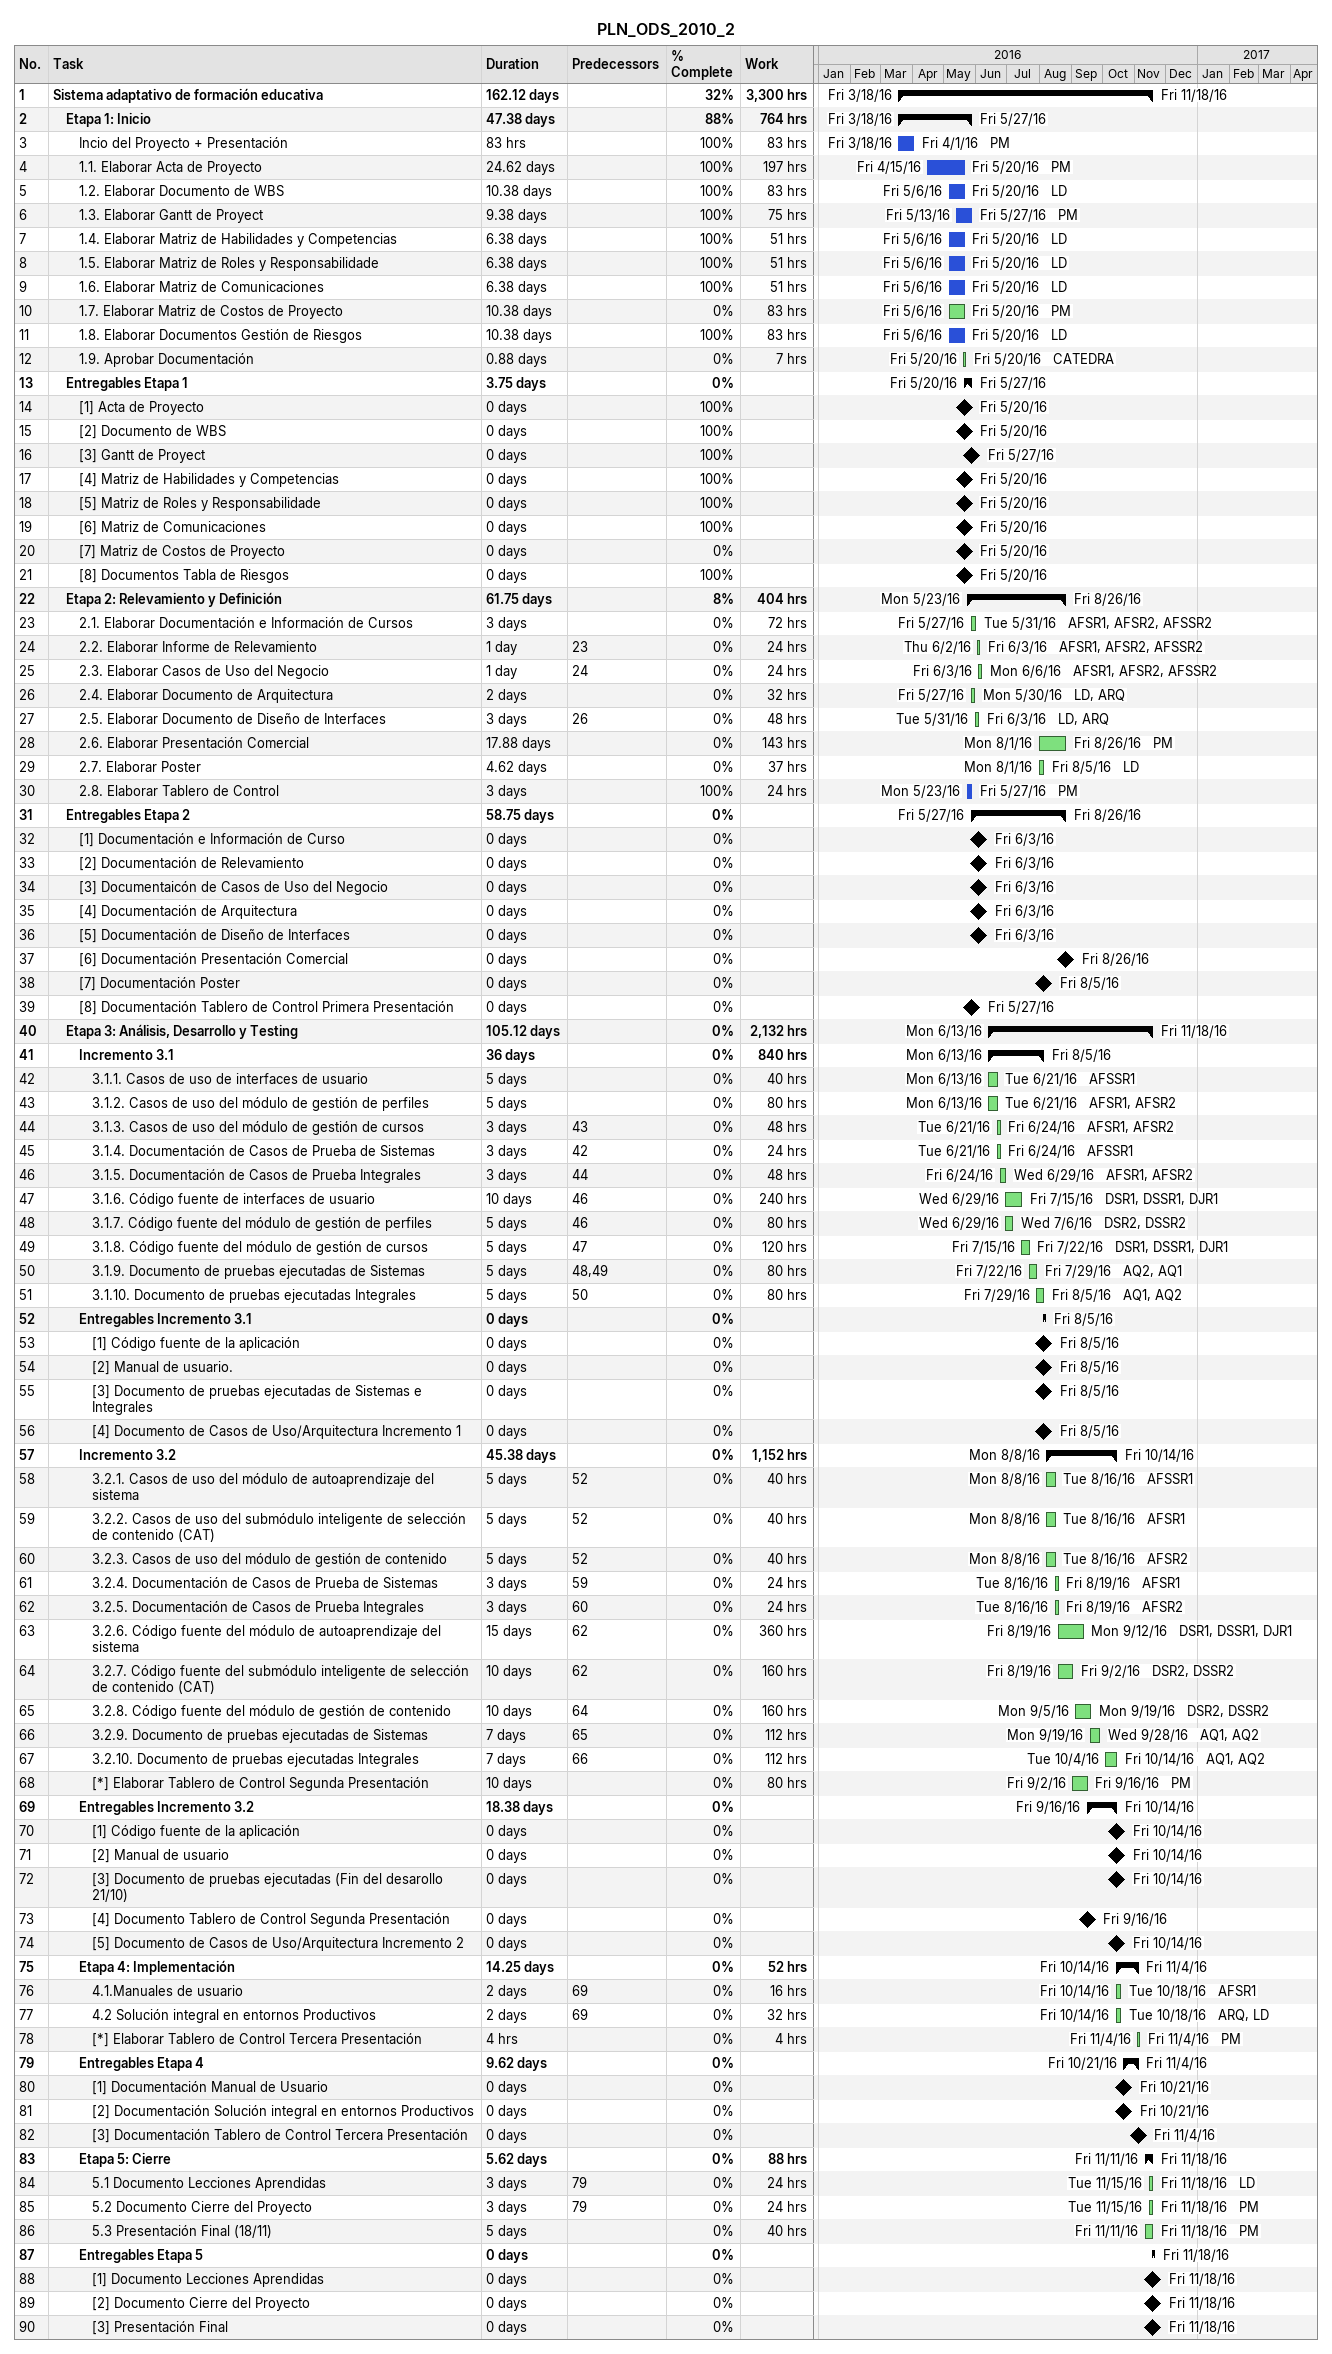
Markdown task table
PLN_ODS_2010_2

| ID | Level | Task | Duration | Start | Finish | Predecessors | Resources | % complete | Work (h) |
|---|---|---|---|---|---|---|---|---|---|
| 1 | 1 | **Sistema adaptativo de formación educativa** | 162.12d | 2016-03-18 | 2016-11-18 |  |  | 32 | 3300 |
| 2 | 2 | **Etapa 1: Inicio** | 47.38d | 2016-03-18 | 2016-05-27 |  |  | 88 | 764 |
| 3 | 3 | Incio del Proyecto + Presentación | 83h | 2016-03-18 | 2016-04-01 |  | PM | 100 | 83 |
| 4 | 3 | 1.1. Elaborar Acta de Proyecto | 24.62d | 2016-04-15 | 2016-05-20 |  | PM | 100 | 197 |
| 5 | 3 | 1.2. Elaborar Documento de WBS | 10.38d | 2016-05-06 | 2016-05-20 |  | LD | 100 | 83 |
| 6 | 3 | 1.3. Elaborar Gantt de Proyect | 9.38d | 2016-05-13 | 2016-05-27 |  | PM | 100 | 75 |
| 7 | 3 | 1.4. Elaborar Matriz de Habilidades y Competencias | 6.38d | 2016-05-06 | 2016-05-20 |  | LD | 100 | 51 |
| 8 | 3 | 1.5. Elaborar Matriz de Roles y Responsabilidade | 6.38d | 2016-05-06 | 2016-05-20 |  | LD | 100 | 51 |
| 9 | 3 | 1.6. Elaborar Matriz de Comunicaciones | 6.38d | 2016-05-06 | 2016-05-20 |  | LD | 100 | 51 |
| 10 | 3 | 1.7. Elaborar Matriz de Costos de Proyecto | 10.38d | 2016-05-06 | 2016-05-20 |  | PM | 0 | 83 |
| 11 | 3 | 1.8. Elaborar Documentos Gestión de Riesgos | 10.38d | 2016-05-06 | 2016-05-20 |  | LD | 100 | 83 |
| 12 | 3 | 1.9. Aprobar Documentación | 0.88d | 2016-05-20 | 2016-05-20 |  | CATEDRA | 0 | 7 |
| 13 | 2 | **Entregables Etapa 1** | 3.75d | 2016-05-20 | 2016-05-27 |  |  | 0 |  |
| 14 | 3 | [1] Acta de Proyecto | 0d | 2016-05-20 | 2016-05-20 |  |  | 100 |  |
| 15 | 3 | [2] Documento de WBS | 0d | 2016-05-20 | 2016-05-20 |  |  | 100 |  |
| 16 | 3 | [3] Gantt de Proyect | 0d | 2016-05-27 | 2016-05-27 |  |  | 100 |  |
| 17 | 3 | [4] Matriz de Habilidades y Competencias | 0d | 2016-05-20 | 2016-05-20 |  |  | 100 |  |
| 18 | 3 | [5] Matriz de Roles y Responsabilidade | 0d | 2016-05-20 | 2016-05-20 |  |  | 100 |  |
| 19 | 3 | [6] Matriz de Comunicaciones | 0d | 2016-05-20 | 2016-05-20 |  |  | 100 |  |
| 20 | 3 | [7] Matriz de Costos de Proyecto | 0d | 2016-05-20 | 2016-05-20 |  |  | 0 |  |
| 21 | 3 | [8] Documentos Tabla de Riesgos | 0d | 2016-05-20 | 2016-05-20 |  |  | 100 |  |
| 22 | 2 | **Etapa 2: Relevamiento y Definición** | 61.75d | 2016-05-23 | 2016-08-26 |  |  | 8 | 404 |
| 23 | 3 | 2.1. Elaborar Documentación e Información de Cursos | 3d | 2016-05-27 | 2016-05-31 |  | AFSR1, AFSR2, AFSSR2 | 0 | 72 |
| 24 | 3 | 2.2. Elaborar Informe de Relevamiento | 1d | 2016-06-02 | 2016-06-03 | 23 | AFSR1, AFSR2, AFSSR2 | 0 | 24 |
| 25 | 3 | 2.3. Elaborar Casos de Uso del Negocio | 1d | 2016-06-03 | 2016-06-06 | 24 | AFSR1, AFSR2, AFSSR2 | 0 | 24 |
| 26 | 3 | 2.4. Elaborar Documento de Arquitectura | 2d | 2016-05-27 | 2016-05-30 |  | LD, ARQ | 0 | 32 |
| 27 | 3 | 2.5. Elaborar Documento de Diseño de Interfaces | 3d | 2016-05-31 | 2016-06-03 | 26 | LD, ARQ | 0 | 48 |
| 28 | 3 | 2.6. Elaborar Presentación Comercial | 17.88d | 2016-08-01 | 2016-08-26 |  | PM | 0 | 143 |
| 29 | 3 | 2.7. Elaborar Poster | 4.62d | 2016-08-01 | 2016-08-05 |  | LD | 0 | 37 |
| 30 | 3 | 2.8. Elaborar Tablero de Control | 3d | 2016-05-23 | 2016-05-27 |  | PM | 100 | 24 |
| 31 | 2 | **Entregables Etapa 2** | 58.75d | 2016-05-27 | 2016-08-26 |  |  | 0 |  |
| 32 | 3 | [1] Documentación e Información de Curso | 0d | 2016-06-03 | 2016-06-03 |  |  | 0 |  |
| 33 | 3 | [2] Documentación de Relevamiento | 0d | 2016-06-03 | 2016-06-03 |  |  | 0 |  |
| 34 | 3 | [3] Documentaicón de Casos de Uso del Negocio | 0d | 2016-06-03 | 2016-06-03 |  |  | 0 |  |
| 35 | 3 | [4] Documentación de Arquitectura | 0d | 2016-06-03 | 2016-06-03 |  |  | 0 |  |
| 36 | 3 | [5] Documentación de Diseño de Interfaces | 0d | 2016-06-03 | 2016-06-03 |  |  | 0 |  |
| 37 | 3 | [6] Documentación Presentación Comercial | 0d | 2016-08-26 | 2016-08-26 |  |  | 0 |  |
| 38 | 3 | [7] Documentación Poster | 0d | 2016-08-05 | 2016-08-05 |  |  | 0 |  |
| 39 | 3 | [8] Documentación Tablero de Control Primera Presentación | 0d | 2016-05-27 | 2016-05-27 |  |  | 0 |  |
| 40 | 2 | **Etapa 3: Análisis, Desarrollo y Testing** | 105.12d | 2016-06-13 | 2016-11-18 |  |  | 0 | 2132 |
| 41 | 3 | **Incremento 3.1** | 36d | 2016-06-13 | 2016-08-05 |  |  | 0 | 840 |
| 42 | 4 | 3.1.1. Casos de uso de interfaces de usuario | 5d | 2016-06-13 | 2016-06-21 |  | AFSSR1 | 0 | 40 |
| 43 | 4 | 3.1.2. Casos de uso del módulo de gestión de perfiles | 5d | 2016-06-13 | 2016-06-21 |  | AFSR1, AFSR2 | 0 | 80 |
| 44 | 4 | 3.1.3. Casos de uso del módulo de gestión de cursos | 3d | 2016-06-21 | 2016-06-24 | 43 | AFSR1, AFSR2 | 0 | 48 |
| 45 | 4 | 3.1.4. Documentación de Casos de Prueba de Sistemas | 3d | 2016-06-21 | 2016-06-24 | 42 | AFSSR1 | 0 | 24 |
| 46 | 4 | 3.1.5. Documentación de Casos de Prueba Integrales | 3d | 2016-06-24 | 2016-06-29 | 44 | AFSR1, AFSR2 | 0 | 48 |
| 47 | 4 | 3.1.6. Código fuente de interfaces de usuario | 10d | 2016-06-29 | 2016-07-15 | 46 | DSR1, DSSR1, DJR1 | 0 | 240 |
| 48 | 4 | 3.1.7. Código fuente del módulo de gestión de perfiles | 5d | 2016-06-29 | 2016-07-06 | 46 | DSR2, DSSR2 | 0 | 80 |
| 49 | 4 | 3.1.8. Código fuente del módulo de gestión de cursos | 5d | 2016-07-15 | 2016-07-22 | 47 | DSR1, DSSR1, DJR1 | 0 | 120 |
| 50 | 4 | 3.1.9. Documento de pruebas ejecutadas de Sistemas | 5d | 2016-07-22 | 2016-07-29 | 48, 49 | AQ2, AQ1 | 0 | 80 |
| 51 | 4 | 3.1.10. Documento de pruebas ejecutadas Integrales | 5d | 2016-07-29 | 2016-08-05 | 50 | AQ1, AQ2 | 0 | 80 |
| 52 | 3 | **Entregables Incremento 3.1** | 0d | 2016-08-05 | 2016-08-05 |  |  | 0 |  |
| 53 | 4 | [1] Código fuente de la aplicación | 0d | 2016-08-05 | 2016-08-05 |  |  | 0 |  |
| 54 | 4 | [2] Manual de usuario. | 0d | 2016-08-05 | 2016-08-05 |  |  | 0 |  |
| 55 | 4 | [3] Documento de pruebas ejecutadas de Sistemas e Integrales | 0d | 2016-08-05 | 2016-08-05 |  |  | 0 |  |
| 56 | 4 | [4] Documento de Casos de Uso/Arquitectura Incremento 1 | 0d | 2016-08-05 | 2016-08-05 |  |  | 0 |  |
| 57 | 3 | **Incremento 3.2** | 45.38d | 2016-08-08 | 2016-10-14 |  |  | 0 | 1152 |
| 58 | 4 | 3.2.1. Casos de uso del módulo de autoaprendizaje del sistema | 5d | 2016-08-08 | 2016-08-16 | 52 | AFSSR1 | 0 | 40 |
| 59 | 4 | 3.2.2. Casos de uso del submódulo inteligente de selección de contenido (CAT) | 5d | 2016-08-08 | 2016-08-16 | 52 | AFSR1 | 0 | 40 |
| 60 | 4 | 3.2.3. Casos de uso del módulo de gestión de contenido | 5d | 2016-08-08 | 2016-08-16 | 52 | AFSR2 | 0 | 40 |
| 61 | 4 | 3.2.4. Documentación de Casos de Prueba de Sistemas | 3d | 2016-08-16 | 2016-08-19 | 59 | AFSR1 | 0 | 24 |
| 62 | 4 | 3.2.5. Documentación de Casos de Prueba Integrales | 3d | 2016-08-16 | 2016-08-19 | 60 | AFSR2 | 0 | 24 |
| 63 | 4 | 3.2.6. Código fuente del módulo de autoaprendizaje del sistema | 15d | 2016-08-19 | 2016-09-12 | 62 | DSR1, DSSR1, DJR1 | 0 | 360 |
| 64 | 4 | 3.2.7. Código fuente del submódulo inteligente de selección de contenido (CAT) | 10d | 2016-08-19 | 2016-09-02 | 62 | DSR2, DSSR2 | 0 | 160 |
| 65 | 4 | 3.2.8. Código fuente del módulo de gestión de contenido | 10d | 2016-09-05 | 2016-09-19 | 64 | DSR2, DSSR2 | 0 | 160 |
| 66 | 4 | 3.2.9. Documento de pruebas ejecutadas de Sistemas | 7d | 2016-09-19 | 2016-09-28 | 65 | AQ1, AQ2 | 0 | 112 |
| 67 | 4 | 3.2.10. Documento de pruebas ejecutadas Integrales | 7d | 2016-10-04 | 2016-10-14 | 66 | AQ1, AQ2 | 0 | 112 |
| 68 | 4 | [*] Elaborar Tablero de Control Segunda Presentación | 10d | 2016-09-02 | 2016-09-16 |  | PM | 0 | 80 |
| 69 | 3 | **Entregables Incremento 3.2** | 18.38d | 2016-09-16 | 2016-10-14 |  |  | 0 |  |
| 70 | 4 | [1] Código fuente de la aplicación | 0d | 2016-10-14 | 2016-10-14 |  |  | 0 |  |
| 71 | 4 | [2] Manual de usuario | 0d | 2016-10-14 | 2016-10-14 |  |  | 0 |  |
| 72 | 4 | [3] Documento de pruebas ejecutadas (Fin del desarollo 21/10) | 0d | 2016-10-14 | 2016-10-14 |  |  | 0 |  |
| 73 | 4 | [4] Documento Tablero de Control Segunda Presentación | 0d | 2016-09-16 | 2016-09-16 |  |  | 0 |  |
| 74 | 4 | [5] Documento de Casos de Uso/Arquitectura Incremento 2 | 0d | 2016-10-14 | 2016-10-14 |  |  | 0 |  |
| 75 | 3 | **Etapa 4: Implementación** | 14.25d | 2016-10-14 | 2016-11-04 |  |  | 0 | 52 |
| 76 | 4 | 4.1.Manuales de usuario | 2d | 2016-10-14 | 2016-10-18 | 69 | AFSR1 | 0 | 16 |
| 77 | 4 | 4.2 Solución integral en entornos Productivos | 2d | 2016-10-14 | 2016-10-18 | 69 | ARQ, LD | 0 | 32 |
| 78 | 4 | [*] Elaborar Tablero de Control Tercera Presentación | 4h | 2016-11-04 | 2016-11-04 |  | PM | 0 | 4 |
| 79 | 3 | **Entregables Etapa 4** | 9.62d | 2016-10-21 | 2016-11-04 |  |  | 0 |  |
| 80 | 4 | [1] Documentación Manual de Usuario | 0d | 2016-10-21 | 2016-10-21 |  |  | 0 |  |
| 81 | 4 | [2] Documentación Solución integral en entornos Productivos | 0d | 2016-10-21 | 2016-10-21 |  |  | 0 |  |
| 82 | 4 | [3] Documentación Tablero de Control Tercera Presentación | 0d | 2016-11-04 | 2016-11-04 |  |  | 0 |  |
| 83 | 3 | **Etapa 5: Cierre** | 5.62d | 2016-11-11 | 2016-11-18 |  |  | 0 | 88 |
| 84 | 4 | 5.1 Documento Lecciones Aprendidas | 3d | 2016-11-15 | 2016-11-18 | 79 | LD | 0 | 24 |
| 85 | 4 | 5.2 Documento Cierre del Proyecto | 3d | 2016-11-15 | 2016-11-18 | 79 | PM | 0 | 24 |
| 86 | 4 | 5.3 Presentación Final (18/11) | 5d | 2016-11-11 | 2016-11-18 |  | PM | 0 | 40 |
| 87 | 3 | **Entregables Etapa 5** | 0d | 2016-11-18 | 2016-11-18 |  |  | 0 |  |
| 88 | 4 | [1] Documento Lecciones Aprendidas | 0d | 2016-11-18 | 2016-11-18 |  |  | 0 |  |
| 89 | 4 | [2] Documento Cierre del Proyecto | 0d | 2016-11-18 | 2016-11-18 |  |  | 0 |  |
| 90 | 4 | [3] Presentación Final | 0d | 2016-11-18 | 2016-11-18 |  |  | 0 |  |
